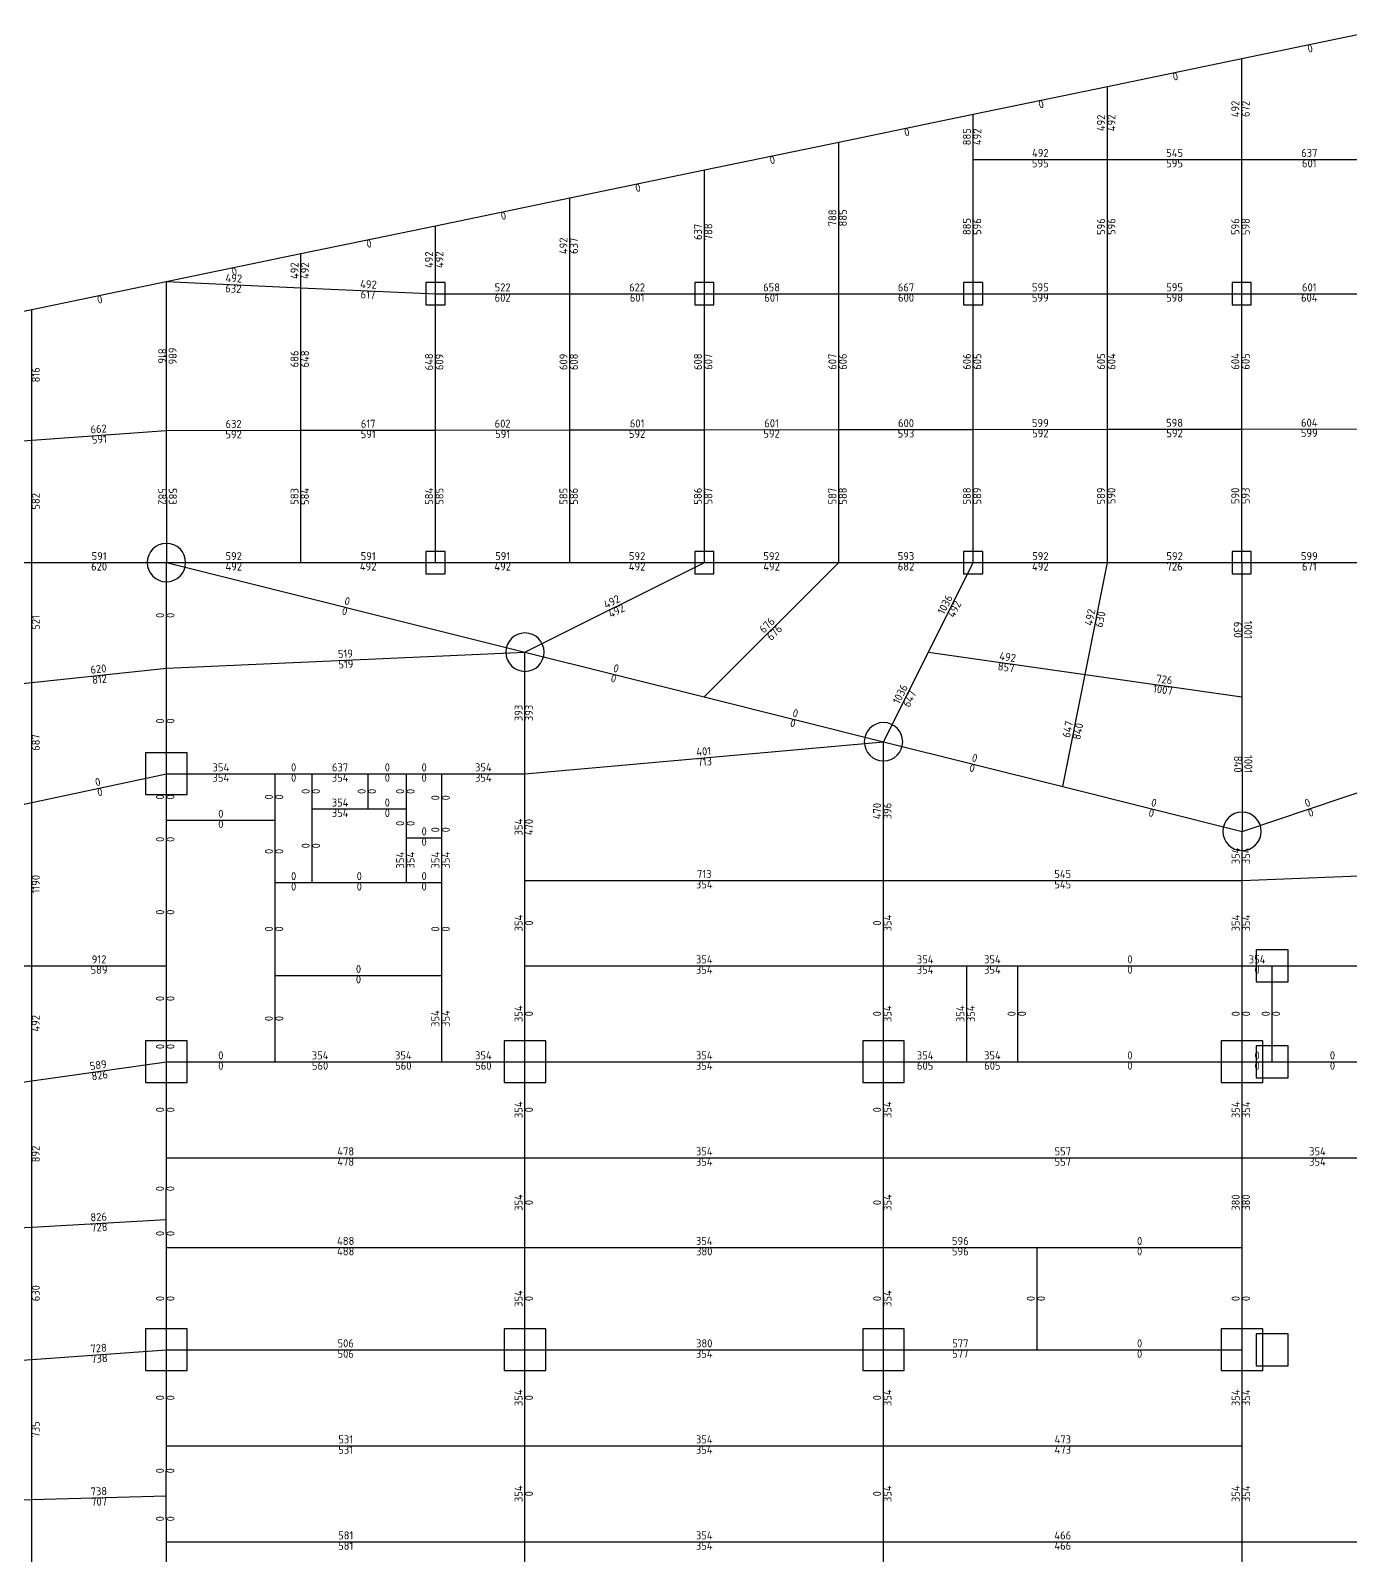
# Model space of a CAD drawing. Header units: millimetres. Extents: x -245177 to 1112891, y -1092030 to 122567.
# Drawn here: x -133135 to -91902, y -903251 to -855595 of the extents above; entities that cross this region are included whole.
import ezdxf
from ezdxf.enums import TextEntityAlignment as Align

# ---------------------------------------------------------------- set-up
doc = ezdxf.new("R2010")
doc.units = ezdxf.units.MM
doc.header["$MEASUREMENT"] = 0
for name, color, linetype in [('13', 4, 'Continuous'), ('dsg', 7, 'Continuous'), ('jiantu', 134, 'Continuous')]:
    doc.layers.add(name, color=color, linetype=linetype)
doc.styles.add('TrueTypeFont', font='yjkeng.shx', dxfattribs={"bigfont": 'yjkchn.shx'})

msp = doc.modelspace()

# ---------------------------------------------------------------- linework, layer by layer
at = {"layer": 'jiantu', "color": 94}
for p, q in [((-95300, -856471), (-91078, -855595)), ((-99493, -857341), (-95300, -856471)), ((-103686, -858212), (-99493, -857341)), ((-107886, -859083), (-103686, -858212)), ((-112086, -859954), (-107886, -859083)), ((-116286, -860826), (-112086, -859954)), ((-120486, -861697), (-116286, -860826)), ((-124687, -862569), (-120486, -861697)), ((-128900, -863443), (-124687, -862569)), ((-133094, -864313), (-128900, -863443)), ((-137300, -865186), (-133094, -864313)), ((-125489, -878822), (-124339, -878822)), ((-125489, -880272), (-125489, -878822)), ((-124339, -878822), (-122589, -878822)), ((-122589, -878822), (-121389, -878822)), ((-121389, -878822), (-120289, -878822)), ((-121389, -879922), (-121389, -878822)), ((-120289, -880322), (-120289, -878822)), ((-125489, -882222), (-125489, -880272)), ((-128889, -884822), (-128889, -881472)), ((-128889, -886872), (-128889, -884822)), ((-128889, -887822), (-128889, -886872)), ((-128889, -887822), (-125489, -887822)), ((-125489, -887822), (-122689, -887822)), ((-128889, -899822), (-128889, -896822))]:
    msp.add_line(p, q, dxfattribs=at)
at = {"layer": 'jiantu'}
for p, q in [((-95300, -859622), (-95300, -856471)), ((-99493, -859622), (-99493, -857341)), ((-103686, -859622), (-103686, -858212)), ((-107886, -863822), (-107886, -859083)), ((-103686, -859622), (-99493, -859622)), ((-103686, -863822), (-103686, -859622)), ((-99493, -859622), (-95300, -859622)), ((-99493, -863822), (-99493, -859622)), ((-95300, -859622), (-91078, -859622)), ((-95300, -863822), (-95300, -859622)), ((-112086, -863822), (-112086, -859954)), ((-116286, -863822), (-116286, -860826)), ((-120486, -863822), (-120486, -861697)), ((-124687, -863633), (-124687, -862569)), ((-128900, -863443), (-128894, -868093)), ((-128900, -863443), (-124687, -863633)), ((-124687, -863633), (-120486, -863822)), ((-124687, -868088), (-124687, -863633)), ((-120486, -868083), (-120486, -863822)), ((-120486, -863822), (-116286, -863822)), ((-116286, -863822), (-112086, -863822)), ((-116286, -868078), (-116286, -863822)), ((-112086, -868073), (-112086, -863822)), ((-112086, -863822), (-107886, -863822)), ((-107886, -863822), (-103686, -863822)), ((-107886, -868068), (-107886, -863822)), ((-103686, -868063), (-103686, -863822)), ((-103686, -863822), (-99493, -863822)), ((-99493, -863822), (-95300, -863822)), ((-99493, -868057), (-99493, -863822)), ((-95300, -868052), (-95300, -863822)), ((-95300, -863822), (-91078, -863822)), ((-133094, -868398), (-133094, -864313)), ((-133094, -868398), (-128894, -868093)), ((-128894, -868093), (-124687, -868088)), ((-128894, -868093), (-128889, -872222)), ((-124687, -868088), (-120486, -868083)), ((-124687, -872222), (-124687, -868088)), ((-120486, -868083), (-116286, -868078)), ((-120486, -872222), (-120486, -868083)), ((-116286, -868078), (-112086, -868073)), ((-116286, -872222), (-116286, -868078)), ((-112086, -868073), (-107886, -868068)), ((-112086, -872222), (-112086, -868073)), ((-107886, -868068), (-103686, -868063)), ((-107886, -872222), (-107886, -868068)), ((-103686, -868063), (-99493, -868057)), ((-103686, -872222), (-103686, -868063)), ((-99493, -868057), (-95300, -868052)), ((-99493, -872222), (-99493, -868057)), ((-95300, -868052), (-91078, -868047)), ((-95300, -872222), (-95300, -868052)), ((-137300, -868704), (-133094, -868398)), ((-133094, -872222), (-133094, -868398)), ((-137300, -872222), (-133094, -872222)), ((-133095, -875972), (-133094, -872222)), ((-133094, -872222), (-128889, -872222)), ((-128889, -872222), (-117689, -875022)), ((-128889, -875522), (-128889, -872222)), ((-128889, -872222), (-124687, -872222)), ((-124687, -872222), (-120486, -872222)), ((-120486, -872222), (-116286, -872222)), ((-117689, -875022), (-112086, -872222)), ((-116286, -872222), (-112086, -872222)), ((-112089, -876422), (-107886, -872222)), ((-112086, -872222), (-107886, -872222)), ((-107886, -872222), (-103686, -872222)), ((-105088, -875022), (-103686, -872222)), ((-103686, -872222), (-99493, -872222)), ((-100191, -875722), (-99493, -872222)), ((-99493, -872222), (-95300, -872222)), ((-95300, -872222), (-91078, -872222)), ((-95300, -872222), (-95294, -876422)), ((-128889, -875522), (-117689, -875022)), ((-117689, -875022), (-112089, -876422)), ((-117689, -878822), (-117689, -875022)), ((-106489, -877822), (-105088, -875022)), ((-105088, -875022), (-100191, -875722)), ((-133095, -875972), (-128889, -875522)), ((-128889, -878822), (-128889, -875522)), ((-100889, -879222), (-100191, -875722)), ((-100191, -875722), (-95294, -876422)), ((-137300, -876422), (-133095, -875972)), ((-133095, -879722), (-133095, -875972)), ((-112089, -876422), (-106489, -877822)), ((-95294, -876422), (-95289, -880622)), ((-117689, -878822), (-106489, -877822)), ((-106489, -877822), (-100889, -879222)), ((-106489, -882155), (-106489, -877822)), ((-133095, -879722), (-128889, -878822)), ((-128889, -878822), (-125489, -878822)), ((-128889, -880272), (-128889, -878822)), ((-124339, -879922), (-124339, -878822)), ((-122589, -879922), (-122589, -878822)), ((-120289, -878822), (-117689, -878822)), ((-120289, -880322), (-120289, -878822)), ((-117689, -882155), (-117689, -878822)), ((-100889, -879222), (-95289, -880622)), ((-95289, -880622), (-91078, -879214)), ((-137300, -880622), (-133095, -879722)), ((-133095, -884822), (-133095, -879722)), ((-124339, -879922), (-122589, -879922)), ((-124339, -882222), (-124339, -879922)), ((-122589, -879922), (-121389, -879922)), ((-121389, -880822), (-121389, -879922)), ((-128889, -880272), (-125489, -880272)), ((-128889, -881472), (-128889, -880272)), ((-125489, -882222), (-125489, -880272)), ((-120289, -880822), (-120289, -880322)), ((-95289, -882155), (-95289, -880622)), ((-121389, -880822), (-120289, -880822)), ((-121389, -882222), (-121389, -880822)), ((-120289, -882222), (-120289, -880822)), ((-95289, -882155), (-86900, -881822)), ((-125489, -885122), (-125489, -882222)), ((-125489, -882222), (-124339, -882222)), ((-124339, -882222), (-121389, -882222)), ((-121389, -882222), (-120289, -882222)), ((-120289, -885122), (-120289, -882222)), ((-117689, -882155), (-106489, -882155)), ((-117689, -884822), (-117689, -882155)), ((-106489, -884822), (-106489, -882155)), ((-106489, -882155), (-95289, -882155)), ((-95289, -884822), (-95289, -882155)), ((-137300, -884822), (-133095, -884822)), ((-133095, -884822), (-128889, -884822)), ((-133095, -888422), (-133095, -884822)), ((-117689, -887822), (-117689, -884822)), ((-117689, -884822), (-106489, -884822)), ((-106489, -887822), (-106489, -884822)), ((-106489, -884822), (-103889, -884822)), ((-103889, -884822), (-102289, -884822)), ((-103889, -887822), (-103889, -884822)), ((-102289, -887822), (-102289, -884822)), ((-102289, -884822), (-95289, -884822)), ((-95289, -887822), (-95289, -884822)), ((-95289, -884822), (-94350, -884822)), ((-94350, -884822), (-86900, -884822)), ((-94350, -887822), (-94350, -884822)), ((-125489, -887822), (-125489, -885122)), ((-125489, -885122), (-120289, -885122)), ((-120289, -887822), (-120289, -885122)), ((-128889, -887822), (-128889, -886872)), ((-133095, -888422), (-128889, -887822)), ((-128889, -890822), (-128889, -887822)), ((-122689, -887822), (-120289, -887822)), ((-120289, -887822), (-117689, -887822)), ((-117689, -887822), (-106489, -887822)), ((-117689, -890822), (-117689, -887822)), ((-106489, -890822), (-106489, -887822)), ((-106489, -887822), (-103889, -887822)), ((-103889, -887822), (-102289, -887822)), ((-102289, -887822), (-95289, -887822)), ((-95289, -890822), (-95289, -887822)), ((-95289, -887822), (-94350, -887822)), ((-94350, -887822), (-90579, -887822)), ((-137300, -889022), (-133095, -888422)), ((-133096, -892988), (-133095, -888422)), ((-128892, -892755), (-128889, -890822)), ((-128889, -890822), (-117689, -890822)), ((-117689, -893622), (-117689, -890822)), ((-117689, -890822), (-106489, -890822)), ((-106489, -893622), (-106489, -890822)), ((-106489, -890822), (-95289, -890822)), ((-95289, -893622), (-95289, -890822)), ((-95289, -890822), (-90579, -890822)), ((-137300, -893222), (-133096, -892988)), ((-133096, -892988), (-128892, -892755)), ((-133096, -897122), (-133096, -892988)), ((-128889, -893622), (-128892, -892755)), ((-128889, -896822), (-128889, -893622)), ((-128889, -893622), (-117689, -893622)), ((-117689, -896822), (-117689, -893622)), ((-117689, -893622), (-106489, -893622)), ((-106489, -896822), (-106489, -893622)), ((-106489, -893622), (-101689, -893622)), ((-101689, -893622), (-95289, -893622)), ((-101689, -896822), (-101689, -893622)), ((-95289, -896822), (-95289, -893622)), ((-133096, -897122), (-128889, -896822)), ((-128889, -896822), (-117689, -896822)), ((-128889, -899822), (-128889, -896822)), ((-117689, -896822), (-106489, -896822)), ((-117689, -899822), (-117689, -896822)), ((-106489, -896822), (-101689, -896822)), ((-106489, -899822), (-106489, -896822)), ((-101689, -896822), (-95289, -896822)), ((-95289, -899822), (-95289, -896822)), ((-137300, -897422), (-133096, -897122)), ((-133097, -901503), (-133096, -897122)), ((-128893, -901385), (-128889, -899822)), ((-128889, -899822), (-117689, -899822)), ((-117689, -902822), (-117689, -899822)), ((-117689, -899822), (-106489, -899822)), ((-106489, -899822), (-95289, -899822)), ((-106489, -902822), (-106489, -899822)), ((-95289, -902822), (-95289, -899822)), ((-137300, -901622), (-133097, -901503)), ((-133097, -901503), (-128893, -901385)), ((-133097, -905822), (-133097, -901503)), ((-128889, -902822), (-128893, -901385)), ((-128900, -905822), (-128889, -902822)), ((-128889, -902822), (-117689, -902822)), ((-117689, -905822), (-117689, -902822)), ((-117689, -902822), (-106489, -902822)), ((-106489, -905822), (-106489, -902822)), ((-106489, -902822), (-95289, -902822)), ((-95289, -905822), (-95289, -902822)), ((-95289, -902822), (-86900, -902822))]:
    msp.add_line(p, q, dxfattribs=at)
at = {"layer": 'jiantu', "color": 54}
for points in [[(-120186, -863472), (-120786, -863472), (-120786, -864172), (-120186, -864172)], [(-111786, -863472), (-112386, -863472), (-112386, -864172), (-111786, -864172)], [(-103386, -863472), (-103986, -863472), (-103986, -864172), (-103386, -864172)], [(-95000, -863472), (-95600, -863472), (-95600, -864172), (-95000, -864172)], [(-120186, -871872), (-120786, -871872), (-120786, -872572), (-120186, -872572)], [(-111786, -871872), (-112386, -871872), (-112386, -872572), (-111786, -872572)], [(-103386, -871872), (-103986, -871872), (-103986, -872572), (-103386, -872572)], [(-95000, -871872), (-95600, -871872), (-95600, -872572), (-95000, -872572)], [(-128239, -878172), (-129539, -878172), (-129539, -879472), (-128239, -879472)], [(-93850, -884322), (-94850, -884322), (-94850, -885322), (-93850, -885322)], [(-128239, -887172), (-129539, -887172), (-129539, -888472), (-128239, -888472)], [(-117039, -887172), (-118339, -887172), (-118339, -888472), (-117039, -888472)], [(-105839, -887172), (-107139, -887172), (-107139, -888472), (-105839, -888472)], [(-94639, -887172), (-95939, -887172), (-95939, -888472), (-94639, -888472)], [(-93850, -887322), (-94850, -887322), (-94850, -888322), (-93850, -888322)], [(-128239, -896172), (-129539, -896172), (-129539, -897472), (-128239, -897472)], [(-117039, -896172), (-118339, -896172), (-118339, -897472), (-117039, -897472)], [(-105839, -896172), (-107139, -896172), (-107139, -897472), (-105839, -897472)], [(-94639, -896172), (-95939, -896172), (-95939, -897472), (-94639, -897472)], [(-93850, -896322), (-94850, -896322), (-94850, -897322), (-93850, -897322)]]:
    msp.add_lwpolyline(points, close=True, dxfattribs=at)
for points in [[(-128289, -872222, 1), (-129489, -872222, 1)], [(-117089, -875022, 1), (-118289, -875022, 1)], [(-105889, -877822, 1), (-107089, -877822, 1)], [(-94689, -880622, 1), (-95889, -880622, 1)]]:
    msp.add_lwpolyline(points, format="xyb", close=True, dxfattribs=at)

# ---------------------------------------------------------------- texts
at = {"layer": '13', "color": 4, "linetype": 'Continuous', "style": 'TrueTypeFont'}
for s, rotation, p in [('672', 90, (-95300, -858047)), ('596', 90, (-103686, -861722)), ('596', 90, (-99493, -861722)), ('598', 90, (-95300, -861722)), ('637', 90, (-116286, -862324)), ('632', 357.4235, (-126793, -863538)), ('617', 357.4235, (-122587, -863727)), ('648', 90, (-124687, -865860)), ('609', 90, (-120486, -865952)), ('608', 90, (-116286, -865950)), ('607', 90, (-112086, -865947)), ('606', 90, (-107886, -865945)), ('605', 90, (-103686, -865942)), ('604', 90, (-99493, -865940)), ('605', 90, (-95300, -865937)), ('591', 4.1557, (-130994, -868246)), ('592', 0.0696, (-126791, -868091)), ('591', 0.0696, (-122587, -868085)), ('591', 0.0696, (-118386, -868080)), ('592', 0.0696, (-114186, -868075)), ('592', 0.0696, (-109986, -868070)), ('593', 0.0696, (-105786, -868065)), ('592', 0.0696, (-101590, -868060)), ('592', 0.0696, (-97396, -868055)), ('599', 0.0696, (-93189, -868050)), ('582', 90, (-133094, -870310)), ('582', 270.0696, (-128891, -870157)), ('584', 90, (-124687, -870155)), ('585', 90, (-120486, -870152)), ('586', 90, (-116286, -870150)), ('587', 90, (-112086, -870147)), ('588', 90, (-107886, -870145)), ('589', 90, (-103686, -870142)), ('590', 90, (-99493, -870140)), ('593', 90, (-95300, -870137)), ('630', 78.7215, (-99842, -873972)), ('676', 44.9813, (-109988, -874322)), ('630', 270.0727, (-95297, -874322)), ('647', 63.4131, (-105788, -876422)), ('687', 90, (-133095, -877847)), ('713', 5.1022, (-112089, -878322)), ('728', 3.1768, (-130994, -892872)), ('630', 90, (-133096, -895055)), ('738', 4.0805, (-130993, -896972)), ('735', 90, (-133097, -899313)), ('707', 1.6123, (-130995, -901444))]:
    msp.add_text(s, height=250, rotation=rotation, dxfattribs=at).set_placement(p, align=Align.TOP_CENTER)
for s, p in [('595', (-101590, -859622)), ('595', (-97396, -859622)), ('601', (-93189, -859622)), ('602', (-118386, -863822)), ('601', (-114186, -863822)), ('601', (-109986, -863822)), ('600', (-105786, -863822)), ('599', (-101590, -863822)), ('598', (-97396, -863822)), ('604', (-93189, -863822)), ('620', (-130992, -872222)), ('682', (-105786, -872222)), ('726', (-97396, -872222)), ('671', (-93189, -872222)), ('545', (-100889, -882155)), ('589', (-130992, -884822)), ('560', (-124089, -887822)), ('560', (-121489, -887822)), ('560', (-118989, -887822)), ('605', (-105189, -887822)), ('605', (-103089, -887822)), ('557', (-100889, -890822)), ('596', (-104089, -893622)), ('577', (-104089, -896822)), ('531', (-123289, -899822)), ('581', (-123289, -902822))]:
    msp.add_text(s, height=250, dxfattribs=at).set_placement(p, align=Align.TOP_CENTER)
for s, p in [('545', (-97396, -859622)), ('637', (-93189, -859622)), ('622', (-114186, -863822)), ('658', (-109986, -863822)), ('667', (-105786, -863822)), ('595', (-101590, -863822)), ('595', (-97396, -863822)), ('601', (-93189, -863822)), ('591', (-130992, -872222)), ('592', (-126788, -872222)), ('591', (-122587, -872222)), ('591', (-118386, -872222)), ('592', (-114186, -872222)), ('592', (-109986, -872222)), ('593', (-105786, -872222)), ('592', (-101590, -872222)), ('592', (-97396, -872222)), ('599', (-93189, -872222)), ('637', (-123464, -878822)), ('713', (-112089, -882155)), ('545', (-100889, -882155)), ('557', (-100889, -890822)), ('596', (-104089, -893622)), ('577', (-104089, -896822)), ('531', (-123289, -899822)), ('581', (-123289, -902822))]:
    msp.add_text(s, height=250, dxfattribs=at).set_placement(p, align=Align.BOTTOM_CENTER)
for s, rotation, p in [('596', 90, (-99493, -861722)), ('596', 90, (-95300, -861722)), ('637', 90, (-112086, -861888)), ('686', 270.0696, (-128897, -865768)), ('686', 90, (-124687, -865860)), ('648', 90, (-120486, -865952)), ('609', 90, (-116286, -865950)), ('608', 90, (-112086, -865947)), ('607', 90, (-107886, -865945)), ('606', 90, (-103686, -865942)), ('605', 90, (-99493, -865940)), ('604', 90, (-95300, -865937)), ('632', 0.0696, (-126791, -868091)), ('617', 0.0696, (-122587, -868085)), ('602', 0.0696, (-118386, -868080)), ('601', 0.0696, (-114186, -868075)), ('601', 0.0696, (-109986, -868070)), ('600', 0.0696, (-105786, -868065)), ('599', 0.0696, (-101590, -868060)), ('598', 0.0696, (-97396, -868055)), ('604', 0.0696, (-93189, -868050)), ('662', 4.1557, (-130994, -868246)), ('583', 270.0696, (-128891, -870157)), ('583', 90, (-124687, -870155)), ('584', 90, (-120486, -870152)), ('585', 90, (-116286, -870150)), ('586', 90, (-112086, -870147)), ('587', 90, (-107886, -870145)), ('588', 90, (-103686, -870142)), ('589', 90, (-99493, -870140)), ('590', 90, (-95300, -870137)), ('676', 44.9813, (-109988, -874322)), ('620', 6.1078, (-130992, -875747)), ('726', 351.8644, (-97743, -876072)), ('647', 78.7215, (-100540, -877472)), ('589', 8.1199, (-130992, -888122)), ('728', 4.0805, (-130993, -896972)), ('738', 1.6123, (-130995, -901444))]:
    msp.add_text(s, height=250, rotation=rotation, dxfattribs=at).set_placement(p, align=Align.BOTTOM_CENTER)
at = {"layer": 'dsg', "color": 1, "linetype": 'Continuous', "style": 'TrueTypeFont'}
for s, rotation, p in [('0', 11.722, (-93189, -856033)), ('0', 11.722, (-97396, -856906)), ('0', 11.722, (-101590, -857777)), ('492', 90, (-99493, -858482)), ('0', 11.722, (-105786, -858647)), ('492', 90, (-103686, -858917)), ('0', 11.722, (-109986, -859519)), ('0', 11.722, (-114186, -860390)), ('0', 11.722, (-118386, -861262)), ('0', 11.722, (-122587, -862133)), ('492', 90, (-120486, -862760)), ('0', 11.722, (-126793, -863006)), ('492', 90, (-124687, -863101)), ('0', 11.722, (-130997, -863878)), ('492', 26.5535, (-114887, -873622)), ('492', 63.4131, (-104387, -873622)), ('521', 90, (-133095, -874097)), ('0', 90, (-128889, -873872)), ('0', 345.9638, (-123289, -873622)), ('519', 2.5561, (-123289, -875272)), ('0', 345.9638, (-114889, -875722)), ('393', 90, (-117689, -876922)), ('0', 90, (-128889, -877172)), ('0', 345.9638, (-109289, -877122)), ('0', 345.9638, (-103689, -878522)), ('0', 12.0799, (-130992, -879272)), ('0', 90, (-128889, -879547)), ('0', 90, (-125489, -879547)), ('0', 90, (-124339, -879372)), ('0', 90, (-122589, -879372)), ('0', 90, (-121389, -879372)), ('0', 90, (-120289, -879572)), ('396', 90, (-106489, -879988)), ('0', 345.9638, (-98089, -879922)), ('0', 18.4785, (-93183, -879918)), ('0', 90, (-121389, -880372)), ('0', 90, (-120289, -880572)), ('470', 90, (-117689, -880488)), ('0', 90, (-128889, -880872)), ('0', 90, (-124339, -881072)), ('354', 90, (-95289, -881388)), ('0', 90, (-125489, -881247)), ('354', 90, (-121389, -881522)), ('354', 90, (-120289, -881522)), ('0', 90, (-128889, -883147)), ('0', 90, (-117689, -883488)), ('354', 90, (-106489, -883488)), ('354', 90, (-95289, -883488)), ('0', 90, (-125489, -883672)), ('0', 90, (-120289, -883672)), ('0', 90, (-128889, -885847)), ('492', 90, (-133095, -886622)), ('354', 90, (-120289, -886472)), ('0', 90, (-117689, -886322)), ('354', 90, (-106489, -886322)), ('354', 90, (-103889, -886322)), ('0', 90, (-102289, -886322)), ('0', 90, (-95289, -886322)), ('0', 90, (-94350, -886322)), ('0', 90, (-125489, -886472)), ('0', 90, (-128889, -887347)), ('0', 90, (-128889, -889322)), ('0', 90, (-117689, -889322)), ('354', 90, (-106489, -889322)), ('354', 90, (-95289, -889322)), ('0', 90, (-128892, -891788)), ('354', 90, (-106489, -892222)), ('380', 90, (-95289, -892222)), ('0', 90, (-117689, -892222)), ('0', 90, (-128889, -893188)), ('354', 90, (-106489, -895222)), ('0', 90, (-128889, -895222)), ('0', 90, (-117689, -895222)), ('0', 90, (-101689, -895222)), ('0', 90, (-95289, -895222)), ('0', 90, (-128889, -898322)), ('0', 90, (-117689, -898322)), ('354', 90, (-106489, -898322)), ('354', 90, (-95289, -898322)), ('0', 90, (-128893, -900603)), ('354', 90, (-106489, -901322)), ('354', 90, (-95289, -901322)), ('0', 90, (-117689, -901322)), ('0', 90, (-128889, -902103))]:
    msp.add_text(s, height=250, rotation=rotation, dxfattribs=at).set_placement(p, align=Align.TOP_CENTER)
for s, rotation, p in [('492', 90, (-95300, -858047)), ('492', 90, (-99493, -858482)), ('492', 90, (-116286, -862324)), ('492', 90, (-120486, -862760)), ('492', 90, (-124687, -863101)), ('492', 357.4235, (-126793, -863538)), ('492', 357.4235, (-122587, -863727)), ('0', 345.9638, (-123289, -873622)), ('492', 26.5535, (-114887, -873622)), ('0', 90, (-128889, -873872)), ('492', 78.7215, (-99842, -873972)), ('519', 2.5561, (-123289, -875272)), ('0', 345.9638, (-114889, -875722)), ('492', 351.8644, (-102639, -875372)), ('393', 90, (-117689, -876922)), ('0', 345.9638, (-109289, -877122)), ('0', 90, (-128889, -877172)), ('401', 5.1022, (-112089, -878322)), ('0', 345.9638, (-103689, -878522)), ('0', 12.0799, (-130992, -879272)), ('0', 90, (-128889, -879547)), ('0', 90, (-125489, -879547)), ('0', 90, (-124339, -879372)), ('0', 90, (-122589, -879372)), ('0', 90, (-121389, -879372)), ('0', 90, (-120289, -879572)), ('0', 345.9638, (-98089, -879922)), ('0', 18.4785, (-93183, -879918)), ('470', 90, (-106489, -879988)), ('0', 90, (-121389, -880372)), ('0', 90, (-120289, -880572)), ('354', 90, (-117689, -880488)), ('0', 90, (-128889, -880872)), ('0', 90, (-124339, -881072)), ('354', 90, (-95289, -881388)), ('0', 90, (-125489, -881247)), ('354', 90, (-121389, -881522)), ('354', 90, (-120289, -881522)), ('0', 90, (-128889, -883147)), ('354', 90, (-117689, -883488)), ('0', 90, (-106489, -883488)), ('354', 90, (-95289, -883488)), ('0', 90, (-125489, -883672)), ('0', 90, (-120289, -883672)), ('0', 90, (-128889, -885847)), ('354', 90, (-120289, -886472)), ('354', 90, (-117689, -886322)), ('0', 90, (-106489, -886322)), ('354', 90, (-103889, -886322)), ('0', 90, (-102289, -886322)), ('0', 90, (-95289, -886322)), ('0', 90, (-94350, -886322)), ('0', 90, (-125489, -886472)), ('0', 90, (-128889, -887347)), ('0', 90, (-128889, -889322)), ('354', 90, (-117689, -889322)), ('0', 90, (-106489, -889322)), ('354', 90, (-95289, -889322)), ('0', 90, (-128892, -891788)), ('354', 90, (-117689, -892222)), ('380', 90, (-95289, -892222)), ('0', 90, (-106489, -892222)), ('0', 90, (-128889, -893188)), ('354', 90, (-117689, -895222)), ('0', 90, (-128889, -895222)), ('0', 90, (-106489, -895222)), ('0', 90, (-101689, -895222)), ('0', 90, (-95289, -895222)), ('0', 90, (-128889, -898322)), ('354', 90, (-117689, -898322)), ('0', 90, (-106489, -898322)), ('354', 90, (-95289, -898322)), ('0', 90, (-128893, -900603)), ('354', 90, (-117689, -901322)), ('354', 90, (-95289, -901322)), ('0', 90, (-106489, -901322)), ('0', 90, (-128889, -902103))]:
    msp.add_text(s, height=250, rotation=rotation, dxfattribs=at).set_placement(p, align=Align.BOTTOM_CENTER)
at = {"layer": 'dsg', "color": 2, "linetype": 'Continuous', "style": 'TrueTypeFont'}
for s, rotation, p in [('885', 90, (-103686, -858917)), ('788', 90, (-107886, -861452)), ('885', 90, (-103686, -861722)), ('826', 3.1768, (-130994, -892872))]:
    msp.add_text(s, height=250, rotation=rotation, dxfattribs=at).set_placement(p, align=Align.BOTTOM_CENTER)
at = {"layer": 'dsg', "color": 1, "linetype": 'Continuous', "style": 'TrueTypeFont'}
for s, p in [('492', (-101590, -859622)), ('522', (-118386, -863822)), ('354', (-127189, -878822)), ('0', (-124914, -878822)), ('0', (-121989, -878822)), ('0', (-120839, -878822)), ('354', (-118989, -878822)), ('354', (-123464, -879922)), ('0', (-121989, -879922)), ('0', (-127189, -880272)), ('0', (-120839, -880822)), ('0', (-124914, -882222)), ('0', (-122864, -882222)), ('0', (-120839, -882222)), ('0', (-122889, -885122)), ('354', (-112089, -884822)), ('354', (-105189, -884822)), ('354', (-103089, -884822)), ('0', (-98789, -884822)), ('354', (-94819, -884822)), ('0', (-127189, -887822)), ('354', (-124089, -887822)), ('354', (-121489, -887822)), ('354', (-118989, -887822)), ('354', (-112089, -887822)), ('354', (-105189, -887822)), ('354', (-103089, -887822)), ('0', (-98789, -887822)), ('0', (-94819, -887822)), ('0', (-92464, -887822)), ('478', (-123289, -890822)), ('354', (-112089, -890822)), ('354', (-92934, -890822)), ('488', (-123289, -893622)), ('354', (-112089, -893622)), ('0', (-98489, -893622)), ('506', (-123289, -896822)), ('380', (-112089, -896822)), ('0', (-98489, -896822)), ('354', (-112089, -899822)), ('473', (-100889, -899822)), ('354', (-112089, -902822)), ('466', (-100889, -902822))]:
    msp.add_text(s, height=250, dxfattribs=at).set_placement(p, align=Align.BOTTOM_CENTER)
at = {"layer": 'dsg', "color": 2, "linetype": 'Continuous', "style": 'TrueTypeFont'}
for s, rotation, p in [('885', 90, (-107886, -861452)), ('788', 90, (-112086, -861888)), ('816', 270.0696, (-128897, -865768)), ('816', 90, (-133094, -866356)), ('857', 351.8644, (-102639, -875372)), ('812', 6.1078, (-130992, -875747)), ('840', 78.7215, (-100540, -877472)), ('840', 270.0727, (-95292, -878522)), ('826', 8.1199, (-130992, -888122)), ('892', 90, (-133096, -890705))]:
    msp.add_text(s, height=250, rotation=rotation, dxfattribs=at).set_placement(p, align=Align.TOP_CENTER)
at = {"layer": 'dsg', "color": 1, "linetype": 'Continuous', "style": 'TrueTypeFont'}
for s, p in [('492', (-126788, -872222)), ('492', (-122587, -872222)), ('492', (-118386, -872222)), ('492', (-114186, -872222)), ('492', (-109986, -872222)), ('492', (-101590, -872222)), ('354', (-127189, -878822)), ('0', (-124914, -878822)), ('354', (-123464, -878822)), ('0', (-121989, -878822)), ('0', (-120839, -878822)), ('354', (-118989, -878822)), ('354', (-123464, -879922)), ('0', (-121989, -879922)), ('0', (-127189, -880272)), ('0', (-120839, -880822)), ('0', (-124914, -882222)), ('0', (-122864, -882222)), ('0', (-120839, -882222)), ('354', (-112089, -882155)), ('354', (-112089, -884822)), ('354', (-105189, -884822)), ('354', (-103089, -884822)), ('0', (-98789, -884822)), ('0', (-94819, -884822)), ('0', (-122889, -885122)), ('0', (-127189, -887822)), ('354', (-112089, -887822)), ('0', (-98789, -887822)), ('0', (-94819, -887822)), ('0', (-92464, -887822)), ('478', (-123289, -890822)), ('354', (-112089, -890822)), ('354', (-92934, -890822)), ('488', (-123289, -893622)), ('380', (-112089, -893622)), ('0', (-98489, -893622)), ('506', (-123289, -896822)), ('354', (-112089, -896822)), ('0', (-98489, -896822)), ('354', (-112089, -899822)), ('473', (-100889, -899822)), ('354', (-112089, -902822)), ('466', (-100889, -902822))]:
    msp.add_text(s, height=250, dxfattribs=at).set_placement(p, align=Align.TOP_CENTER)
at = {"layer": 'dsg', "linetype": 'Continuous', "style": 'TrueTypeFont'}
for p in [(-104387, -873622), (-105788, -876422)]:
    msp.add_text('1036', height=250, rotation=63.4131, dxfattribs=at).set_placement(p, align=Align.BOTTOM_CENTER)
at = {"layer": 'dsg', "color": 6, "linetype": 'Continuous', "style": 'TrueTypeFont'}
for p in [(-95297, -874322), (-95292, -878522)]:
    msp.add_text('1001', height=250, rotation=270.0727, dxfattribs=at).set_placement(p, align=Align.BOTTOM_CENTER)
msp.add_text('1007', height=250, rotation=351.8644, dxfattribs=at).set_placement((-97743, -876072), align=Align.TOP_CENTER)
at = {"layer": 'dsg', "linetype": 'Continuous', "style": 'TrueTypeFont'}
msp.add_text('1190', height=250, rotation=90, dxfattribs=at).set_placement((-133095, -882272), align=Align.TOP_CENTER)
at = {"layer": 'dsg', "color": 2, "linetype": 'Continuous', "style": 'TrueTypeFont'}
msp.add_text('912', height=250, dxfattribs=at).set_placement((-130992, -884822), align=Align.BOTTOM_CENTER)

doc.saveas('drawing.dxf')
